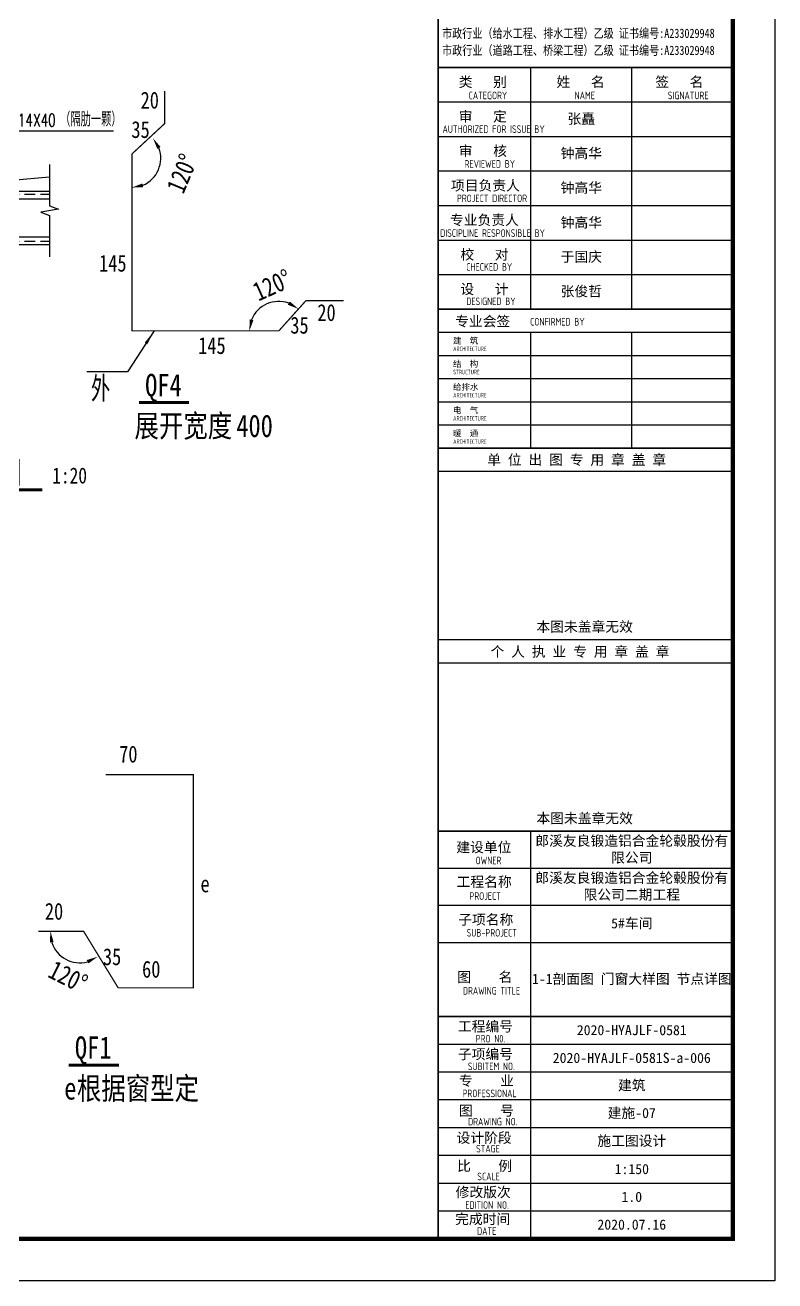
# Model space of a CAD drawing. Extents: x 14591016 to 15383666, y -730593 to -510197.
# Drawn here: x 15356945 to 15383666, y -662043 to -617306 of the extents above; entities that cross this region are included whole.
import ezdxf

# ---------------------------------------------------------------- set-up
doc = ezdxf.new("R2010")
doc.units = 0
doc.header["$LTSCALE"] = 1000
doc.header["$MEASUREMENT"] = 0
doc.linetypes.add('HIDDEN', pattern=[0.375, 0.25, -0.125])
for name, color, linetype in [('PUB_DIM', 3, 'Continuous'), ('PUB_TEXT', 7, 'Continuous'), ('PUB_TITLE', 4, 'Continuous'), ('TK', 4, 'Continuous'), ('图层1', 8, 'Continuous')]:
    doc.layers.add(name, color=color, linetype=linetype)
doc.styles.add('-宋体', font='', dxfattribs={"width": 0.8})
doc.styles.add('_TCH_DIM', font='SIMPLEX', dxfattribs={"bigfont": 'GBCBIG'})
doc.styles.add('_TCH_DIM_T3', font='SIMPLEX', dxfattribs={"width": 0.705882, "bigfont": 'GBCBIG'})
doc.styles.add('TESD', font='TSSDENG', dxfattribs={"width": 0.8, "bigfont": '!HZTXT'})
doc.styles.add('TSSD_REIN', font='tssdeng.shx', dxfattribs={"width": 0.7, "bigfont": 'tssdchn.shx'})
doc.styles.add('图签宋体', font='', dxfattribs={"height": 300})
doc.styles.add('宋体', font='', dxfattribs={"width": 0.8})
doc.styles.get('-宋体').set_extended_font_data('SimSun')
doc.styles.get('图签宋体').set_extended_font_data('NSimSun')
doc.styles.get('宋体').set_extended_font_data('SimSun')
doc.dimstyles.new('_TCH_ARCH&&100', dxfattribs={"dimtxt": 350, "dimasz": 100, "dimexe": 250, "dimexo": 300, "dimgap": 100, "dimtad": 1, "dimdec": 0, "dimzin": 0, "dimdsep": 46, "dimtxsty": '_TCH_DIM_T3', "dimblk": 'ARCHTICK', "dimcen": 0.09, "dimclrt": 7, "dimazin": 2, "dimtfac": 1, "dimtdec": 0, "dimtix": 1, "dimtmove": 2, "dimatfit": 3, "dimfxl": 0, "dimtolj": 1, "dimtzin": 0, "dimarcsym": 0})

# ---------------------------------------------------------------- blocks, each defined once
blk = doc.blocks.new('A$C382E72A3')
at = {"color": 0, "linetype": 'ByBlock'}
blk.add_arc((-4, 263), 389, 339.6904, 67.1147, dxfattribs=at)
for points in [[(142, 597), (152, 646), (0, 652)], [(382, 115), (339, 141), (282, 0)]]:
    blk.add_solid(points, dxfattribs=at)
blk = doc.blocks.new('A$C5D7C7B29')
at = {"layer": 'PUB_DIM', "const_width": 70}
blk.add_lwpolyline([(15238, 3902), (16432, 3902)], dxfattribs=at)
at = {"layer": 'PUB_TEXT', "const_width": 30}
blk.add_lwpolyline([(16117, 10802), (18203, 10802), (18203, 5738), (16415, 5738), (15596, 7078), (14515, 7078)], dxfattribs=at)
at = {"layer": '图层1', "xscale": 1.799999999943086, "yscale": 1.799999999988358, "zscale": 1.8, "rotation": 218.196763623979}
blk.add_blockref('A$C382E72A3', (15205, 7400), dxfattribs=at)
at = {"color": 0, "linetype": 'ByBlock', "insert": (15226, 5998), "char_height": 450, "attachment_point": 5, "rotation": 333.461, "style": '-宋体'}
blk.add_mtext('\\A1;120°', dxfattribs=at)
at = {"layer": 'PUB_TEXT', "width": 0.8}
for s, height, style, p in [('70', 400, '-宋体', (16440, 11089)), ('e', 400, '-宋体', (18371, 8007)), ('20', 400, '-宋体', (14675, 7355)), ('35', 400, '-宋体', (16054, 6277)), ('60', 400, '-宋体', (16984, 5980)), ('QF1', 531.6, '宋体', (15388, 4052)), ('根据窗型定', 531.6, '宋体', (15436, 3084)), ('e', 532, '宋体', (15134, 3084))]:
    blk.add_text(s, height=height, dxfattribs=dict(at, style=style)).set_placement(p)
blk = doc.blocks.new('_ARROW')
blk.add_solid([(0, 0), (-1, 0.1), (-1, -0.1)])
blk = doc.blocks.new('_ArchTick')
at = {"color": 0, "linetype": 'ByBlock', "const_width": 0.4}
blk.add_lwpolyline([(-0.5, -0.5), (0.5, 0.5)], dxfattribs=at)
blk = doc.blocks.new('*D673')
at = {"layer": 'Defpoints', "color": 0}
for p in [(4175, 8896), (5275, 8896), (5275, 7636)]:
    blk.add_point(p, dxfattribs=at)
at = {"layer": 'PUB_DIM', "color": 0, "lineweight": -2}
for p, q in [((4975, 8896), (3925, 8896)), ((4175, 7636), (4175, 8896)), ((4975, 7636), (3925, 7636))]:
    blk.add_line(p, q, dxfattribs=at)
at = {"layer": 'PUB_DIM', "color": 0, "lineweight": -2, "xscale": 100, "yscale": 100, "zscale": 100}
for p, rotation in [((4175, 8896), 90), ((4175, 7636), 270)]:
    blk.add_blockref('_ArchTick', p, dxfattribs=dict(at, rotation=rotation))
at = {"layer": 'PUB_DIM', "color": 7, "insert": (3900, 8266), "char_height": 350, "attachment_point": 5, "rotation": 90, "style": '_TCH_DIM_T3'}
blk.add_mtext('\\A1;a', dxfattribs=at)
blk = doc.blocks.new('*D674')
at = {"layer": 'Defpoints', "color": 0}
for p in [(7239, 10684), (5981, 9584), (7239, 9584)]:
    blk.add_point(p, dxfattribs=at)
at = {"layer": 'PUB_DIM', "color": 0, "lineweight": -2}
for p, q in [((5981, 9884), (5981, 10934)), ((7239, 9884), (7239, 10934)), ((5981, 10684), (7239, 10684))]:
    blk.add_line(p, q, dxfattribs=at)
at = {"layer": 'PUB_DIM', "color": 0, "lineweight": -2, "xscale": 100, "yscale": 100, "zscale": 100, "rotation": 180}
blk.add_blockref('_ArchTick', (5981, 10684), dxfattribs=at)
at = {"layer": 'PUB_DIM', "color": 0, "lineweight": -2, "xscale": 100, "yscale": 100, "zscale": 100}
blk.add_blockref('_ArchTick', (7239, 10684), dxfattribs=at)
at = {"layer": 'PUB_DIM', "color": 7, "insert": (6610, 10959), "char_height": 350, "attachment_point": 5, "style": '_TCH_DIM_T3'}
blk.add_mtext('\\A1;a', dxfattribs=at)
blk = doc.blocks.new('GeYuanFrame_76127112', base_point=(20.09, 4.53))
at = {"layer": 'PUB_TITLE'}
for points in [[(803.09, 235.33), (803.09, 292.73)], [(827.09, 235.33), (827.09, 292.73)], [(803.09, 202.33), (803.09, 229.83)], [(827.09, 202.33), (827.09, 229.83)], [(803.09, 14.53), (803.09, 111.33)]]:
    blk.add_lwpolyline(points, dxfattribs=at)
at = {"layer": 'TK'}
for p, q in [((781.09, 284.53), (851.09, 284.53)), ((781.09, 276.33), (851.09, 276.33)), ((781.09, 268.13), (851.09, 268.13)), ((781.09, 259.93), (851.09, 259.93)), ((781.09, 251.73), (851.09, 251.73)), ((781.09, 243.53), (851.09, 243.53)), ((781.09, 235.33), (851.09, 235.33)), ((781.09, 235.33), (851.09, 235.33)), ((781.09, 102.53), (851.09, 102.53)), ((781.09, 93.73), (851.09, 93.73)), ((781.09, 84.93), (803.09, 84.93)), ((781.09, 84.93), (851.09, 84.93)), ((781.09, 67.37), (851.09, 67.37)), ((781.09, 67.33), (851.09, 67.33)), ((781.09, 60.77), (851.09, 60.77)), ((781.09, 54.17), (851.09, 54.17)), ((781.09, 47.57), (851.09, 47.57)), ((781.09, 40.97), (851.09, 40.97)), ((781.09, 34.37), (851.09, 34.37)), ((781.09, 27.77), (851.09, 27.77)), ((781.09, 21.17), (851.09, 21.17)), ((781.09, 14.53), (851.09, 14.53))]:
    blk.add_line(p, q, dxfattribs=at)
blk.add_lwpolyline([(20.09, 4.53), (20.09, 598.53), (861.09, 598.53), (861.09, 4.53)], close=True, dxfattribs=at)
at = {"layer": 'TK', "const_width": 1}
blk.add_lwpolyline([(45.09, 588.53), (851.09, 588.53), (851.09, 14.53), (45.09, 14.53)], close=True, dxfattribs=at)
at = {"layer": 'TK'}
for points, const_width in [([(781.09, 588.53), (781.09, 14.53)], 0.4), ([(781.09, 292.73), (851.09, 292.73)], 0.35), ([(781.09, 292.73), (851.09, 292.73)], 0.35), ([(781.09, 235.33), (851.09, 235.33)], 0.35), ([(781.09, 202.33), (851.09, 202.33)], 0.35), ([(781.09, 156.83), (851.09, 156.83)], 0.35), ([(781.09, 111.33), (851.09, 111.33)], 0.35), ([(781.09, 67.37), (851.09, 67.37)], 0.35)]:
    blk.add_lwpolyline(points, dxfattribs=dict(at, const_width=const_width))
for points in [[(781.09, 292.73), (851.09, 292.73)], [(781.09, 235.33), (851.09, 235.33)], [(781.09, 229.83), (851.09, 229.83)], [(781.09, 224.33), (851.09, 224.33)], [(781.09, 218.83), (851.09, 218.83)], [(781.09, 213.33), (851.09, 213.33)], [(781.09, 207.83), (851.09, 207.83)], [(781.09, 202.33), (851.09, 202.33)], [(781.09, 196.83), (851.09, 196.83)], [(781.09, 151.33), (851.09, 151.33)]]:
    blk.add_lwpolyline(points, dxfattribs=at)
for s, height, style, width, p in [('市政行业（给水工程、排水工程）乙级 证书编号:A233029948', 2.2, '-宋体', 0.8, (782, 299.74)), ('市政行业（道路工程、桥梁工程）乙级 证书编号:A233029948', 2.2, '-宋体', 0.8, (782, 295.69)), ('CATEGORY', 1.8, 'TSSD_REIN', 0.7, (788.32, 285.17)), ('NAME', 1.8, 'TSSD_REIN', 0.7, (813.51, 285.17)), ('SIGNATURE', 1.8, 'TSSD_REIN', 0.7, (835.66, 285.17)), ('AUTHORIZED FOR ISSUE BY', 1.8, 'TSSD_REIN', 0.7, (782.12, 277.17)), ('REVIEWED BY', 1.8, 'TSSD_REIN', 0.7, (787.36, 268.91)), ('PROJECT DIRECTOR', 1.8, 'TSSD_REIN', 0.7, (785.55, 260.74)), ('DISCIPLINE RESPONSIBLE BY', 1.8, 'TSSD_REIN', 0.7, (781.57, 252.48)), ('CHECKED BY', 1.8, 'TSSD_REIN', 0.7, (787.75, 244.44)), ('DESIGNED BY', 1.8, 'TSSD_REIN', 0.7, (787.76, 236.27)), ('CONFIRMED BY', 1.8, 'TSSD_REIN', 0.7, (802.94, 231.42)), ('ARCHITECTURE', 1.08, 'TSSD_REIN', 0.7, (784.65, 225.34)), ('STRUCTURE', 1.08, 'TSSD_REIN', 0.7, (784.65, 219.84)), ('ARCHITECTURE', 1.08, 'TSSD_REIN', 0.7, (784.65, 214.34)), ('ARCHITECTURE', 1.08, 'TSSD_REIN', 0.7, (784.65, 208.84)), ('ARCHITECTURE', 1.08, 'TSSD_REIN', 0.7, (784.65, 203.34)), ('OWNER', 1.8, 'TSSD_REIN', 0.7, (789.98, 103.48)), ('PROJECT', 1.8, 'TSSD_REIN', 0.7, (788.52, 95.02)), ('SUB-PROJECT', 1.8, 'TSSD_REIN', 0.7, (787.86, 86.3)), ('DRAWING TITLE', 1.8, 'TSSD_REIN', 0.7, (786.97, 72.53)), ('PRO N0.', 1.8, 'TSSD_REIN', 0.7, (790.01, 61.15)), ('SUBITEM NO.', 1.8, 'TSSD_REIN', 0.7, (788.15, 54.58)), ('PROFESSIONAL', 1.8, 'TSSD_REIN', 0.8, (786.88, 48.15)), ('DRAWING NO.', 1.8, 'TSSD_REIN', 0.7, (788.19, 41.45)), ('STAGE', 1.8, 'TSSD_REIN', 0.7, (790.09, 35.03)), ('SCALE', 1.8, 'TSSD_REIN', 0.7, (790.38, 28.42)), ('EDITION NO.', 1.8, 'TSSD_REIN', 0.8, (787.53, 21.64)), ('DATE', 1.8, 'TSSD_REIN', 0.7, (790.33, 15.45))]:
    blk.add_text(s, height=height, dxfattribs=dict(at, style=style, width=width)).set_placement(p)
at = {"layer": 'TK', "style": '图签宋体'}
for s, height, p in [('类   别', 2.4, (785.97, 288.09)), ('姓   名', 2.4, (809.2, 288.09)), ('签   名', 2.4, (832.68, 288.09)), ('审   定', 2.4, (785.97, 279.89)), ('审   核', 2.4, (785.97, 271.69)), ('项目负责人', 2.4, (784.13, 263.49)), ('专业负责人', 2.4, (783.89, 255.29)), ('校   对', 2.4, (786.38, 247.09)), ('设   计', 2.4, (786.36, 238.89)), ('专业会签', 2.4, (785.12, 231.24)), ('建  筑', 1.44, (784.61, 227.11)), ('结  构', 1.44, (784.61, 221.61)), ('给排水', 1.44, (784.61, 216.11)), ('电  气', 1.44, (784.61, 210.61)), ('暖  通', 1.44, (784.61, 205.11)), ('单 位 出 图 专 用 章 盖 章', 2.4, (792.72, 198.35)), ('本图未盖章无效', 2.4, (804.43, 158.7)), ('个 人 执 业 专 用 章 盖 章', 2.4, (793.52, 152.77)), ('本图未盖章无效', 2.4, (804.43, 113.2)), ('建设单位', 2.4, (785.39, 106.33)), ('工程名称', 2.4, (785.47, 98.12)), ('子项名称', 2.4, (785.85, 89.14)), ('图    名', 2.4, (785.63, 75.5)), ('工程编号', 2.4, (785.77, 63.77)), ('子项编号', 2.4, (785.77, 57.19)), ('专    业', 2.4, (786.01, 50.88)), ('图    号', 2.4, (786.02, 43.77)), ('设计阶段', 2.4, (785.45, 37.32)), ('比    例', 2.4, (785.59, 30.63)), ('修改版次', 2.4, (785.24, 24.41)), ('完成时间', 2.4, (785.11, 18.02))]:
    blk.add_text(s, height=height, dxfattribs=at).set_placement(p)
at = {"layer": 'TK', "char_height": 2.4, "attachment_point": 5, "style": '图签宋体'}
for s, insert, width in [('张矗', (815.09, 280.4), 24), ('钟高华', (815.09, 272.23), 24), ('钟高华', (815.09, 264.03), 24), ('钟高华', (815.09, 255.76), 24), ('于国庆', (815.09, 247.63), 24), ('张俊哲', (815.09, 239.43), 24), ('郎溪友良锻造铝合金轮毂股份有限公司', (827.09, 106.93), 48), ('郎溪友良锻造铝合金轮毂股份有限公司二期工程', (827.09, 98.13), 48), ('5#车间', (827.09, 89.33), 48), ('1-1剖面图 门窗大样图 节点详图', (827.09, 76.13), 48), ('2020-HYAJLF-0581', (827.09, 64.07), 48), ('2020-HYAJLF-0581S-a-006', (827.09, 57.47), 48), ('建筑', (827.09, 50.87), 48), ('建施-07', (827.09, 44.27), 48), ('施工图设计', (827.09, 37.67), 48), ('1:150', (827.09, 31.07), 48), ('1.0', (827.09, 24.47), 48), ('2020.07.16', (827.09, 17.88), 48)]:
    blk.add_mtext(s, dxfattribs=dict(at, insert=insert, width=width))
blk = doc.blocks.new('A$C30C515F8')
at = {"color": 3}
for p, q in [((5983.8, 9424.9), (5744.3, 9028.5)), ((5983.8, 9424.9), (6227.2, 9424.9)), ((6227.2, 9424.9), (6390.4, 9154.9)), ((8179.8, 9424.9), (8016.7, 9154.9)), ((8179.8, 9424.9), (8423.2, 9424.9)), ((8423.2, 9424.9), (8586.4, 9154.9)), ((10375.8, 9424.9), (10212.7, 9154.9)), ((10375.8, 9424.9), (10619.2, 9424.9)), ((10619.2, 9424.9), (10782.4, 9154.9)), ((5463.3, 8858.7), (5744.3, 9028.5)), ((7203.5, 9226.9), (6390.4, 9154.9)), ((7203.5, 9226.9), (8016.7, 9154.9)), ((9399.5, 9226.9), (8586.4, 9154.9)), ((9399.5, 9226.9), (10212.7, 9154.9)), ((11675.3, 9233.9), (10782.4, 9154.9)), ((5463.3, 8615.4), (5463.3, 8858.7)), ((5982.2, 8896.2), (7242.2, 8896.2)), ((5982.2, 8896.2), (5982.2, 3203.6)), ((6162.2, 8896.2), (6162.2, 3203.6)), ((7062.2, 8896.2), (7062.2, 3203.6)), ((7242.2, 8896.2), (7242.2, 3203.6)), ((7332.2, 8896.2), (7332.2, 7636.2)), ((7332.2, 8896.2), (11675.3, 8896.2)), ((7332.2, 8716.2), (11675.3, 8716.2)), ((5463.3, 8615.4), (5733.3, 8452.2)), ((5661.3, 7639), (5733.3, 8452.2)), ((7332.2, 7816.2), (11675.3, 7816.2)), ((5661.3, 7639), (5733.3, 6825.9)), ((7332.2, 7636.2), (11675.3, 7636.2)), ((5463.3, 6662.7), (5733.3, 6825.9)), ((5463.3, 6662.7), (5463.3, 6419.4)), ((5463.3, 6419.4), (5733.3, 6256.2)), ((5661.3, 5443), (5733.3, 6256.2)), ((5661.3, 5443), (5733.3, 4629.9)), ((5463.3, 4466.7), (5733.3, 4629.9)), ((5463.3, 4466.7), (5463.3, 4223.4)), ((5463.3, 4223.4), (5733.3, 4060.2)), ((5657.5, 3203.6), (5733.3, 4060.2))]:
    blk.add_line(p, q, dxfattribs=at)
at = {"color": 4, "linetype": 'HIDDEN'}
for p, q in [((6054.2, 8896.2), (6054.2, 3203.6)), ((7170.2, 8896.2), (7170.2, 3203.6)), ((7332.2, 8824.2), (11675.3, 8824.2)), ((7332.2, 7708.2), (11675.3, 7708.2))]:
    blk.add_line(p, q, dxfattribs=at)
at = {"color": 2}
blk.add_lwpolyline([(5623.9, 6866.4), (5623.9, 7131.2), (5402.2, 7223), (5402.2, 9497.4), (7549.7, 9497.4), (7641.6, 9275.7), (7989.8, 9205.6)], dxfattribs=at)
at = {"color": 0, "linetype": 'ByBlock'}
for centre, start, end in [((13618, 9683.3), 292.8853, 20.30957), ((17123.4, 5581.1), 70.33966, 157.76394)]:
    blk.add_arc(centre, 700.1, start, end, dxfattribs=at)
for points in [[(14312.9, 9949.8), (14236.1, 9902.9), (14133.8, 10156.7)], [(13881.1, 9082.4), (13899.4, 8994.3), (13625.9, 8983.3)], [(17335.9, 6201.7), (17382, 6279), (17590.9, 6102.2)], [(16431.2, 5854.7), (16519.6, 5837.3), (16423.3, 5581.1)]]:
    blk.add_solid(points, dxfattribs=at)
at = {"layer": 'Defpoints', "color": 0, "linetype": 'ByBlock'}
for p in [(14109.7, 9185), (17098.2, 6280.7), (17769, 6300.6), (13634, 5581.1), (17123.4, 5581.1), (17123.4, 5581.1)]:
    blk.add_point(p, dxfattribs=at)
at = {"layer": 'PUB_DIM'}
for p, q in [((7759.6, 9273.8), (7759.6, 10992.2)), ((7759.6, 10992.2), (10768.4, 10992.2)), ((8809.8, 9395.7), (9513.9, 10332.4)), ((9513.9, 10332.4), (13196.3, 10332.4)), ((3830.6, 8695.3), (2842, 8695.3)), ((5402.2, 8695.3), (3830.6, 8695.3)), ((4252.2, 6998.8), (2176.9, 6998.8)), ((5545.9, 6998.8), (4252.2, 6998.8)), ((4838.6, 5256.7), (3623.1, 5256.7)), ((5627.4, 5256.7), (4838.6, 5256.7))]:
    blk.add_line(p, q, dxfattribs=at)
for points in [[(7759.6, 9273.8, 0, 80, 0), (7759.6, 9573.8, 0, 0, 0)], [(8809.8, 9395.7, 0, 80, 0), (8990.1, 9635.5, 0, 0, 0)], [(5402.2, 8695.3, 0, 80, 0), (5102.2, 8695.3, 0, 0, 0)], [(5545.9, 6998.8, 0, 80, 0), (5245.9, 6998.8, 0, 0, 0)], [(5627.4, 5256.7, 0, 80, 0), (5327.4, 5256.7, 0, 0, 0)]]:
    blk.add_lwpolyline(points, format="xyseb", dxfattribs=at)
for points in [[(11675.3, 9533.9), (11675.3, 8547.6), (11885.3, 8471.1), (11465.3, 8397.1), (11675.3, 8322.6), (11675.3, 7336.2)], [(14163.1, 5581.1), (13525, 4605.9), (12557.6, 4605.9)], [(5357.5, 3203.6), (6337.3, 3203.6), (6413.8, 3413.6), (6487.8, 2993.6), (6562.3, 3203.6), (7542.2, 3203.6)]]:
    blk.add_lwpolyline(points, dxfattribs=at)
at = {"layer": 'PUB_DIM', "const_width": 70}
for points in [[(13797.8, 3878), (14991.6, 3878)], [(4629.6, 1808.7), (11506.2, 1808.7)]]:
    blk.add_lwpolyline(points, dxfattribs=at)
at = {"layer": 'PUB_TEXT', "const_width": 30}
blk.add_lwpolyline([(18665.7, 6300.6), (17769, 6300.6), (17123.4, 5581.1), (13634, 5581.1), (13634, 9783.4), (14409.4, 10503), (14409.4, 11277.9)], dxfattribs=at)
at = {"layer": 'PUB_DIM', "xscale": -360.0000000000325, "yscale": 360.0000000000005, "zscale": 360, "rotation": 236.802416296985}
blk.add_blockref('_ARROW', (14163.1, 5581.1), dxfattribs=at)
at = {"color": 0, "linetype": 'ByBlock', "char_height": 450, "attachment_point": 5, "style": '-宋体'}
for insert, rotation in [((14826.3, 9319.7), 67.38791), ((16965.3, 6666.6), 24.20755)]:
    blk.add_mtext('\\A1;120°', dxfattribs=dict(at, insert=insert, rotation=rotation))
at = {"layer": 'PUB_TEXT', "style": '_TCH_DIM'}
for s, p in [('拉铆钉间距', (8314.6, 11097.2)), ('自攻螺钉', (9525.1, 10437.4)), ('（隔肋一颗）', (11928, 10437.4)), ('拉铆钉间距', (2281.9, 7103.8)), ('墙面板', (3728.1, 5361.7))]:
    blk.add_text(s, height=337.59, dxfattribs=at).set_placement(p)
at = {"layer": 'PUB_TEXT'}
for s, height, style, width, p in [('300mm', 297.5, '_TCH_DIM', 0.705882, (9543.4, 11097.2)), ('20', 400, '-宋体', 0.8, (13839.1, 10859.9)), ('2-14X40', 297.5, '_TCH_DIM', 0.705882, (10508, 10437.4)), ('35', 400, '-宋体', 0.8, (13620.3, 10162.2)), ('QF4', 297.5, '_TCH_DIM', 0.705882, (2947, 8828.6)), ('300mm', 297.5, '_TCH_DIM', 0.705882, (3510.7, 7103.8)), ('145', 400, '-宋体', 0.8, (12852.7, 6988.4)), ('20', 400, '-宋体', 0.8, (18038.1, 5816)), ('35', 400, '-宋体', 0.8, (17396.3, 5515.5)), ('145', 400, '-宋体', 0.8, (15207, 5032.9)), ('外', 600, 'TESD', 0.8, (12660.5, 3898.3)), ('QF4', 531.65, '宋体', 0.8, (13947.8, 4028)), ('展开宽度', 531.65, '宋体', 0.8, (13693.8, 3060)), ('400', 531.65, '宋体', 0.8, (16113.3, 3060)), ('女儿墙转角包角构造详图', 531.646, '宋体', 0.8, (4629.6, 1961.7)), ('1:20', 379.75, '宋体', 0.8, (11739.5, 1955.8))]:
    blk.add_text(s, height=height, dxfattribs=dict(at, style=style, width=width)).set_placement(p)
at = {"layer": 'PUB_DIM'}
for p1, p2, picture, middle in [((5981.4, 9584.4), (7239.4, 9584.4), '*D674', (6610.4, 10959.4)), ((5274.9, 7636.2), (5274.9, 8896.2), '*D673', (3899.9, 8266.2))]:
    dim = blk.add_aligned_dim(p1=p1, p2=p2, distance=1100, text='a', dimstyle='_TCH_ARCH&&100', dxfattribs=at)
    dim.commit()
    dim.dimension.update_dxf_attribs({"geometry": picture, "text_midpoint": middle})

msp = doc.modelspace()

# ---------------------------------------------------------------- block references
for name, p, xscale, yscale, zscale in [('GeYuanFrame_76127112', (15257516.1, -662042.5), 150, 150, 150), ('A$C30C515F8', (15340302.2, -636569.6), 1.499999999999999, 1.499999999999999, 1.499999999999999), ('A$C5D7C7B29', (15335637.7, -660208.8), 1.499999999999999, 1.499999999999999, 1.499999999999999)]:
    msp.add_blockref(name, p, dxfattribs=dict(xscale=xscale, yscale=yscale, zscale=zscale))

doc.saveas('drawing.dxf')
